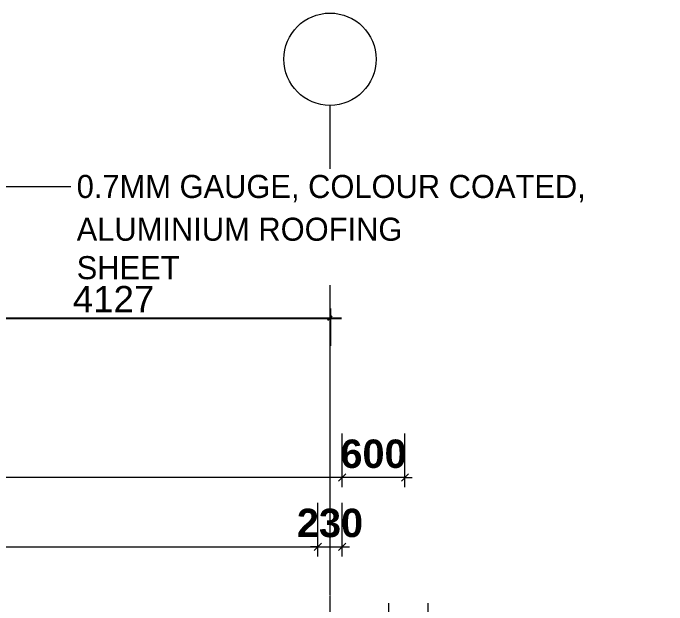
# Model space of a CAD drawing. Header units: inches. Extents: x 22 to 382261, y 22 to 371281.
# Drawn here: x 46274 to 52509, y 149113 to 154756 of the extents above; entities that cross this region are included whole.
import ezdxf

# ---------------------------------------------------------------- set-up
doc = ezdxf.new("R2010")
doc.units = ezdxf.units.IN
doc.header["$MEASUREMENT"] = 0
doc.linetypes.add('Grid Line 1_2_', pattern=[22.225, 12.7, -3.175, 3.175, -3.175])
for name, color, linetype, lineweight in [('A-ANNO-DIMS', 211, 'Continuous', 9), ('G-ANNO-TEXT', 231, 'Continuous', 9), ('S-GRID', 1, 'Continuous', 9), ('S-GRID-IDEN', 1, 'Continuous', 9)]:
    doc.layers.add(name, color=color, linetype=linetype, lineweight=lineweight)
doc.styles.add('Arial_2', font='arial.ttf', dxfattribs={"height": 250})
doc.styles.add('Arial_B_2', font='arialbd.ttf', dxfattribs={"height": 270.833333})
doc.styles.add('Tw Cen MT Condensed', font='TCCM____.TTF', dxfattribs={"height": 1.35})
doc.dimstyles.new('2_2', dxfattribs={"dimscale": 304.8, "dimtxt": 267.818092, "dimasz": 0.227865, "dimexe": 1.377953, "dimexo": 0.0625, "dimgap": 0.287073, "dimtad": 1, "dimdec": 0, "dimzin": 0, "dimdsep": 46, "dimtxsty": 'Arial_B_2', "dimblk1": 'OBLIQUE', "dimblk2": 'OBLIQUE', "dimsah": 1, "dimcen": 0.09, "dimdle": 0.574147, "dimazin": 0, "dimtfac": 1, "dimtdec": 4, "dimtix": 1, "dimtmove": 0, "dimatfit": 3, "dimfxl": 0.574147, "dimfxlon": 1, "dimtvp": 1, "dimtolj": 1, "dimtzin": 0, "dimlwd": 18, "dimlwe": 18, "dimarcsym": 2})
doc.dimstyles.new('3', dxfattribs={"dimscale": 304.8, "dimtxt": 336.685602, "dimasz": 0.143229, "dimexe": 0.866142, "dimexo": 0.0625, "dimgap": 0.180446, "dimtad": 1, "dimdec": 0, "dimzin": 0, "dimdsep": 46, "dimtxsty": 'Arial_2', "dimblk1": 'OBLIQUE', "dimblk2": 'OBLIQUE', "dimsah": 1, "dimcen": 0.09, "dimdle": 0.360892, "dimazin": 0, "dimtfac": 1, "dimtdec": 4, "dimtix": 1, "dimtmove": 0, "dimatfit": 3, "dimfxl": 0.360892, "dimfxlon": 1, "dimtvp": 1, "dimtolj": 1, "dimtzin": 0, "dimarcsym": 2})

# ---------------------------------------------------------------- blocks, each defined once
blk = doc.blocks.new('Grid - Grid Head - Circle-749417-Section A-A')
at = {"layer": 'S-GRID-IDEN'}
blk.add_circle((-8483.8, 14860.1), 440, dxfattribs=at)
blk = doc.blocks.new('_Oblique')
at = {"color": 0, "linetype": 'ByBlock', "lineweight": -2}
blk.add_line((-0.5, -0.5), (0.5, 0.5), dxfattribs=at)
blk = doc.blocks.new('*D5155')
at = {"layer": 'A-ANNO-DIMS', "color": 0, "lineweight": -2, "transparency": 16777216}
for p, q in [((45169.5, 151939.5), (45169.5, 151584.5)), ((49296.6, 151939.5), (49296.6, 151584.5)), ((45059.5, 151848.5), (49406.6, 151848.5))]:
    blk.add_line(p, q, dxfattribs=at)
at = {"layer": 'Defpoints', "color": 0, "transparency": 16777216}
for p in [(45169.5, 151958.5), (49296.6, 151958.5), (49296.6, 151848.5)]:
    blk.add_point(p, dxfattribs=at)
at = {"layer": 'A-ANNO-DIMS', "color": 0, "lineweight": -2, "transparency": 16777216, "xscale": 43.65624999999999, "yscale": 43.65624999999999, "zscale": 43.65624999999999, "rotation": 180}
blk.add_blockref('_Oblique', (45169.5, 151848.5), dxfattribs=at)
at = {"layer": 'A-ANNO-DIMS', "color": 0, "lineweight": -2, "transparency": 16777216, "xscale": 43.65624999999999, "yscale": 43.65624999999999, "zscale": 43.65624999999999}
blk.add_blockref('_Oblique', (49296.6, 151848.5), dxfattribs=at)
at = {"layer": 'A-ANNO-DIMS', "color": 0, "transparency": 16777216, "insert": (47233, 152029.1), "char_height": 250, "width": 1218.284, "attachment_point": 5, "style": 'Arial_2'}
blk.add_mtext('\\A1;4127', dxfattribs=at)
blk = doc.blocks.new('*D5119')
at = {"layer": 'A-ANNO-DIMS', "color": 0, "lineweight": 18, "transparency": 16777216}
for p, q in [((49853.1, 149130.9), (49853.1, 146031.1)), ((49944.1, 148955.9), (49433.1, 148955.9)), ((49762.2, 146206.1), (50273.1, 146206.1))]:
    blk.add_line(p, q, dxfattribs=at)
at = {"layer": 'Defpoints', "color": 0, "transparency": 16777216}
for p in [(49963.1, 148955.9), (49743.1, 146206.1), (49853.1, 146206.1)]:
    blk.add_point(p, dxfattribs=at)
at = {"layer": 'A-ANNO-DIMS', "color": 0, "lineweight": 18, "transparency": 16777216, "xscale": 69.45312499999999, "yscale": 69.45312499999999, "zscale": 69.45312499999999}
for p, rotation in [((49853.1, 148955.9), 90), ((49853.1, 146206.1), 270)]:
    blk.add_blockref('_Oblique', p, dxfattribs=dict(at, rotation=rotation))
at = {"layer": 'A-ANNO-DIMS', "color": 0, "lineweight": 18, "transparency": 16777216, "insert": (49627.3, 147581), "char_height": 270.83, "width": 615.654, "attachment_point": 5, "rotation": 90, "style": 'Arial_B_2'}
blk.add_mtext('\\A1;2750', dxfattribs=at)
blk = doc.blocks.new('*D5124')
at = {"layer": 'A-ANNO-DIMS', "color": 0, "lineweight": 18, "transparency": 16777216}
for p, q in [((50228.9, 149130.9), (50228.9, 143631.1)), ((50138, 148955.9), (50648.9, 148955.9)), ((50319.9, 143806.1), (49808.9, 143806.1))]:
    blk.add_line(p, q, dxfattribs=at)
at = {"layer": 'Defpoints', "color": 0, "transparency": 16777216}
for p in [(50118.9, 148955.9), (50228.9, 143806.1), (50338.9, 143806.1)]:
    blk.add_point(p, dxfattribs=at)
at = {"layer": 'A-ANNO-DIMS', "color": 0, "lineweight": 18, "transparency": 16777216, "xscale": 69.45312499999999, "yscale": 69.45312499999999, "zscale": 69.45312499999999}
for p, rotation in [((50228.9, 148955.9), 90), ((50228.9, 143806.1), 270)]:
    blk.add_blockref('_Oblique', p, dxfattribs=dict(at, rotation=rotation))
at = {"layer": 'A-ANNO-DIMS', "color": 0, "lineweight": 18, "transparency": 16777216, "insert": (50003.1, 146381), "char_height": 270.83, "width": 615.654, "attachment_point": 5, "rotation": 90, "style": 'Arial_B_2'}
blk.add_mtext('\\A1;5150', dxfattribs=at)
blk = doc.blocks.new('*D5132')
at = {"layer": 'A-ANNO-DIMS', "color": 0, "lineweight": 18, "transparency": 16777216}
for p, q in [((27919.5, 149575.9), (27919.5, 150086.9)), ((49181.6, 149575.9), (49181.6, 150086.9)), ((27744.5, 149666.9), (49356.6, 149666.9))]:
    blk.add_line(p, q, dxfattribs=at)
at = {"layer": 'Defpoints', "color": 0, "transparency": 16777216}
for p in [(49181.6, 149666.9), (27919.5, 149556.9), (49181.6, 149556.9)]:
    blk.add_point(p, dxfattribs=at)
at = {"layer": 'A-ANNO-DIMS', "color": 0, "lineweight": 18, "transparency": 16777216, "xscale": 69.45312499999999, "yscale": 69.45312499999999, "zscale": 69.45312499999999, "rotation": 180}
blk.add_blockref('_Oblique', (27919.5, 149666.9), dxfattribs=at)
at = {"layer": 'A-ANNO-DIMS', "color": 0, "lineweight": 18, "transparency": 16777216, "xscale": 69.45312499999999, "yscale": 69.45312499999999, "zscale": 69.45312499999999}
blk.add_blockref('_Oblique', (49181.6, 149666.9), dxfattribs=at)
at = {"layer": 'A-ANNO-DIMS', "color": 0, "lineweight": 18, "transparency": 16777216, "insert": (38550.5, 149892.6), "char_height": 270.83, "width": 769.567, "attachment_point": 5, "style": 'Arial_B_2'}
blk.add_mtext('\\A1;21262', dxfattribs=at)
blk = doc.blocks.new('*D5133')
at = {"layer": 'A-ANNO-DIMS', "color": 0, "lineweight": 18, "transparency": 16777216}
for p, q in [((49181.6, 149575.9), (49181.6, 150086.9)), ((49411.6, 149575.9), (49411.6, 150086.9)), ((49181.6, 149666.9), (49112.1, 149666.9)), ((49181.6, 149666.9), (49411.6, 149666.9)), ((49411.6, 149666.9), (49481, 149666.9))]:
    blk.add_line(p, q, dxfattribs=at)
at = {"layer": 'Defpoints', "color": 0, "transparency": 16777216}
for p in [(49411.6, 149666.9), (49181.6, 149556.9), (49411.6, 149556.9)]:
    blk.add_point(p, dxfattribs=at)
at = {"layer": 'A-ANNO-DIMS', "color": 0, "lineweight": 18, "transparency": 16777216, "xscale": 69.45312499999999, "yscale": 69.45312499999999, "zscale": 69.45312499999999}
blk.add_blockref('_Oblique', (49181.6, 149666.9), dxfattribs=at)
at = {"layer": 'A-ANNO-DIMS', "color": 0, "lineweight": 18, "transparency": 16777216, "xscale": 69.45312499999999, "yscale": 69.45312499999999, "zscale": 69.45312499999999, "rotation": 180}
blk.add_blockref('_Oblique', (49411.6, 149666.9), dxfattribs=at)
at = {"layer": 'A-ANNO-DIMS', "color": 0, "lineweight": 18, "transparency": 16777216, "insert": (49296.6, 149892.6), "char_height": 270.83, "width": 461.74, "attachment_point": 5, "style": 'Arial_B_2'}
blk.add_mtext('\\A1;230', dxfattribs=at)
blk = doc.blocks.new('*D5134')
at = {"layer": 'A-ANNO-DIMS', "color": 0, "lineweight": 18, "transparency": 16777216}
for p, q in [((49411.6, 150235.6), (49411.6, 150746.6)), ((50011.6, 150235.6), (50011.6, 150746.6)), ((49411.6, 150326.6), (49342.1, 150326.6)), ((50011.6, 150326.6), (49411.6, 150326.6)), ((50011.6, 150326.6), (50081, 150326.6))]:
    blk.add_line(p, q, dxfattribs=at)
at = {"layer": 'Defpoints', "color": 0, "transparency": 16777216}
for p in [(49411.6, 150326.6), (49411.6, 150216.6), (50011.6, 150216.6)]:
    blk.add_point(p, dxfattribs=at)
at = {"layer": 'A-ANNO-DIMS', "color": 0, "lineweight": 18, "transparency": 16777216, "xscale": 69.45312499999999, "yscale": 69.45312499999999, "zscale": 69.45312499999999}
blk.add_blockref('_Oblique', (49411.6, 150326.6), dxfattribs=at)
at = {"layer": 'A-ANNO-DIMS', "color": 0, "lineweight": 18, "transparency": 16777216, "xscale": 69.45312499999999, "yscale": 69.45312499999999, "zscale": 69.45312499999999, "rotation": 180}
blk.add_blockref('_Oblique', (50011.6, 150326.6), dxfattribs=at)
at = {"layer": 'A-ANNO-DIMS', "color": 0, "lineweight": 18, "transparency": 16777216, "insert": (49711.6, 150552.4), "char_height": 270.83, "width": 461.74, "attachment_point": 5, "style": 'Arial_B_2'}
blk.add_mtext('\\A1;600', dxfattribs=at)
blk = doc.blocks.new('*D5135')
at = {"layer": 'A-ANNO-DIMS', "color": 0, "lineweight": 18, "transparency": 16777216}
for p, q in [((27639.5, 150235.6), (27639.5, 150746.6)), ((49411.6, 150235.6), (49411.6, 150746.6)), ((49586.6, 150326.6), (27464.5, 150326.6))]:
    blk.add_line(p, q, dxfattribs=at)
at = {"layer": 'Defpoints', "color": 0, "transparency": 16777216}
for p in [(27639.5, 150326.6), (27639.5, 150216.6), (49411.6, 150216.6)]:
    blk.add_point(p, dxfattribs=at)
at = {"layer": 'A-ANNO-DIMS', "color": 0, "lineweight": 18, "transparency": 16777216, "xscale": 69.45312499999999, "yscale": 69.45312499999999, "zscale": 69.45312499999999, "rotation": 180}
blk.add_blockref('_Oblique', (27639.5, 150326.6), dxfattribs=at)
at = {"layer": 'A-ANNO-DIMS', "color": 0, "lineweight": 18, "transparency": 16777216, "xscale": 69.45312499999999, "yscale": 69.45312499999999, "zscale": 69.45312499999999}
blk.add_blockref('_Oblique', (49411.6, 150326.6), dxfattribs=at)
at = {"layer": 'A-ANNO-DIMS', "color": 0, "lineweight": 18, "transparency": 16777216, "insert": (38525.5, 150550.1), "char_height": 270.83, "width": 769.567, "attachment_point": 5, "style": 'Arial_B_2'}
blk.add_mtext('\\A1;21772', dxfattribs=at)

msp = doc.modelspace()

# ---------------------------------------------------------------- linework, layer by layer
at = {"layer": 'G-ANNO-TEXT', "color": 7}
msp.add_line((44148, 153102.9), (46826.1, 153102.9), dxfattribs=at)
at = {"layer": 'S-GRID', "linetype": 'Grid Line 1_2_'}
msp.add_line((49296.6, 139006.1), (49296.6, 153876.3), dxfattribs=at)

# ---------------------------------------------------------------- block references
at = {"layer": 'S-GRID-IDEN'}
msp.add_blockref('Grid - Grid Head - Circle-749417-Section A-A', (57780.4, 139456.1), dxfattribs=at)

# ---------------------------------------------------------------- dimensions: what is measured, and where the dimension line sits
at = {"layer": 'A-ANNO-DIMS'}
dim = msp.add_linear_dim(base=(49296.6, 151848.5), p1=(45169.5, 151958.5), p2=(49296.6, 151958.5), dimstyle='3', override={"dimpost": '<>', "dimfxl": 4127.1}, dxfattribs=at)
dim.commit()
dim.dimension.update_dxf_attribs({"geometry": '*D5155', "text_midpoint": (47233, 152029.1)})
at = {"layer": 'A-ANNO-DIMS', "lineweight": 18}
for base, p1, p2, override, picture, middle in [((27639.5, 150326.6), (49411.6, 150216.6), (27639.5, 150216.6), {"dimpost": '<>', "dimfxl": 21772.1}, '*D5135', (38525.5, 150550.1)), ((49411.6, 150326.6), (50011.6, 150216.6), (49411.6, 150216.6), {"dimpost": '<>', "dimfxl": 600}, '*D5134', (49711.6, 150552.4)), ((49181.6, 149666.9), (27919.5, 149556.9), (49181.6, 149556.9), {"dimpost": '<>', "dimfxl": 21262.1}, '*D5132', (38550.5, 149892.6)), ((49411.6, 149666.9), (49181.6, 149556.9), (49411.6, 149556.9), {"dimpost": '<>', "dimfxl": 230}, '*D5133', (49296.6, 149892.6))]:
    dim = msp.add_linear_dim(base=base, p1=p1, p2=p2, dimstyle='2_2', override=override, dxfattribs=at)
    dim.commit()
    dim.dimension.update_dxf_attribs({"geometry": picture, "text_midpoint": middle})
for base, p1, p2, override, picture, middle in [((49853.1, 146206.1), (49963.1, 148955.9), (49743.1, 146206.1), {"dimpost": '<>', "dimfxl": 2758.579977}, '*D5119', (49627.3, 147581)), ((50228.9, 143806.1), (50118.9, 148955.9), (50338.9, 143806.1), {"dimpost": '<>', "dimfxl": 5154.490429}, '*D5124', (50003.1, 146381))]:
    dim = msp.add_linear_dim(base=base, p1=p1, p2=p2, angle=90, dimstyle='2_2', override=override, dxfattribs=at)
    dim.commit()
    dim.dimension.update_dxf_attribs({"geometry": picture, "text_midpoint": middle})

# ---------------------------------------------------------------- next in the draw order: texts
at = {"layer": 'G-ANNO-TEXT', "color": 7, "insert": (46881.1, 153212.9), "char_height": 220, "width": 5573.332, "attachment_point": 1, "style": 'Tw Cen MT Condensed', "bg_fill": 3, "box_fill_scale": 1.25, "bg_fill_color": 256, "bg_fill_true_color": 13158600, "bg_fill_transparency": 0}
msp.add_mtext('0.7MM GAUGE, COLOUR COATED, LONG SPAN', dxfattribs=at)

# ---------------------------------------------------------------- next in the draw order: texts
at = {"layer": 'G-ANNO-TEXT', "color": 7, "insert": (46881.1, 152805.4), "char_height": 220, "width": 3500.969, "attachment_point": 1, "style": 'Tw Cen MT Condensed', "bg_fill": 3, "box_fill_scale": 1.25, "bg_fill_color": 256, "bg_fill_true_color": 13158600, "bg_fill_transparency": 0}
msp.add_mtext('ALUMINIUM ROOFING SHEET', dxfattribs=at)

doc.saveas('drawing.dxf')
